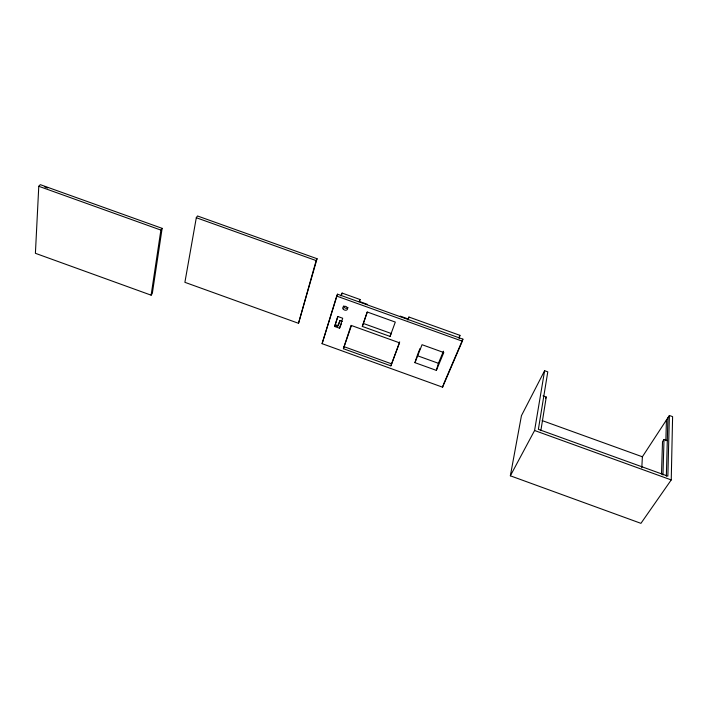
<?xml version="1.0" encoding="UTF-8"?>
<svg xmlns="http://www.w3.org/2000/svg" width="708" height="708" viewBox="0 0 708 708"><rect width="100%" height="100%" fill="white"/><g stroke="black" fill="none" stroke-linecap="round" stroke-linejoin="round"><path stroke-width="1.06" d="M669.379 415.49L667.865 476.148L538.372 429.331L547.788 371.85L544.611 370.709L521.442 415.676L510.353 475.803L640.935 523.345L671.237 479.927L672.6 416.64L669.379 415.49L642.377 456.784L641.802 467.829M665.856 440.703L666.44 419.994M666.352 476.254L667.91 417.747M662.945 475.015L664.015 439.447L667.299 440.624M661.493 474.041L662.511 441.695L664.015 439.447M38.781 186.284L35.4 253.305L151.123 295.174L152.326 293.377L162.132 228.348L40.303 184.655L38.781 186.284L160.884 230.082L162.132 228.348M151.123 295.174L160.884 230.082M540.841 430.738L546.257 397.055L543.001 395.878M510.353 475.803L534.584 430.508L544.611 370.709M196.302 217.719L184.894 282.324L298.519 323.308L317.06 258.721L197.488 215.975L196.302 217.719L316.157 260.579L317.06 258.721M462.333 341.185L462.882 339.159L337.521 294.183L336.681 296.094L322.087 343.672L442.58 387.188L462.333 341.185L336.681 296.094M459.103 338.353L459.935 335.335L408.95 317.051L407.835 320.025M442.58 387.188L443.146 385.134M298.519 323.308L316.157 260.579M416.862 356.646L414.95 362.664L436.358 370.381L438.411 363.293L443.456 351.186M337.521 294.183L322.087 343.672M341.468 295.103L342.106 293.077L360.053 299.511L359.399 301.519M334.645 326.468L337.778 316.476L342.699 318.246L339.53 328.22L334.645 326.468L337.875 316.503M342.362 321.467L339.946 320.591L338.309 325.769L335.442 324.742M343.407 348.699L351.035 325.37L399.516 342.822L390.887 365.841L343.407 348.699L351.425 325.636M362.31 326.432L367.186 311.98L395.303 322.078L390.073 336.424L362.31 326.432L367.293 312.166M408.95 317.051L408.277 319.007L400.25 316.122M390.887 365.841L399.684 341.867M390.073 336.424L391.135 333.459L363.461 323.503M419.977 348.54L417.18 355.637L438.411 363.293M414.95 362.664L422.048 344.707L443.801 352.54L436.358 370.381M360.053 299.511L359.275 301.422L367.266 304.29M339.53 328.22L341.557 323.388M339.946 320.591L337.495 326.37L335.061 325.494M459.076 337.344L459.935 335.335M443.58 384.134L462.882 339.159M340.858 295.926L342.106 293.077M545.434 398.613L546.257 397.055M44.843 186.965L47.675 187.974M344.203 346.734L391.577 363.841M542.151 420.587L642.377 456.784M534.584 430.508L671.237 479.927M348.097 307.599A2.469 1.912 23 0 1 345.424 308.148A2.469 1.912 23 0 1 343.61 305.989M343.123 308.945A2.478 1.912 23 0 0 347.283 309.538A2.478 1.912 23 0 0 345.15 306.272A2.478 1.912 23 0 0 343.123 308.945"/></g></svg>
